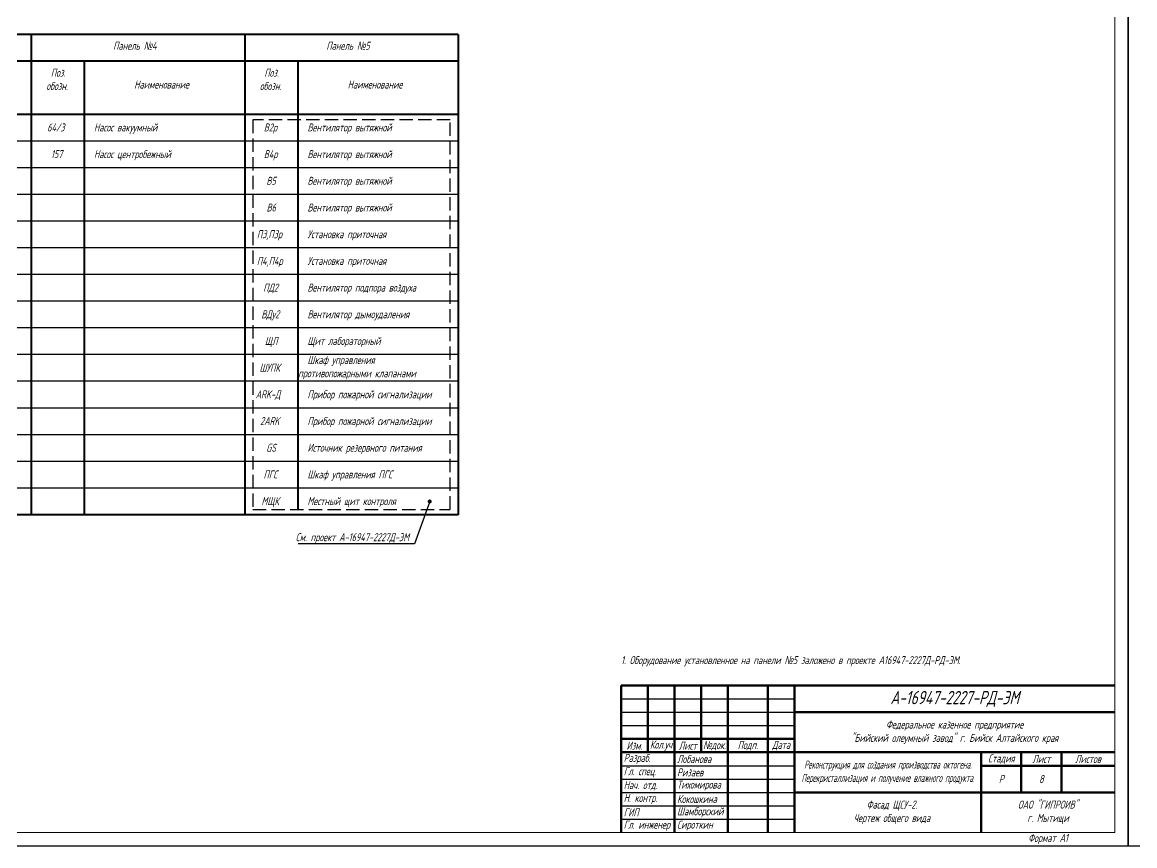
# Model space of a CAD drawing. Header units: millimetres. Extents: x -14296 to 10264, y -13087 to -5602.
# Drawn here: x -6920.1 to -6503.2, y -13086.7 to -12778.2 of the extents above; entities that cross this region are included whole.
import ezdxf
from ezdxf import colors
from ezdxf.entities.mleader import LeaderData, LeaderLine
from ezdxf.math import Vec2, Vec3

# ---------------------------------------------------------------- set-up
doc = ezdxf.new("R2010")
doc.units = ezdxf.units.MM
doc.linetypes.add('gost5', pattern=[7, 5, -2, 0])
for name, color, linetype, lineweight in [('Линия выноска', 137, 'Continuous', 25), ('Рамка толстая', 7, 'Continuous', 15), ('Рамка тонкая', 5, 'Continuous', 25), ('ТаБлица', 253, 'Continuous', 15), ('Текст', 7, 'Continuous', 20), ('Штампы', 252, 'Continuous', 25)]:
    doc.layers.add(name, color=color, linetype=linetype, lineweight=lineweight)
doc.styles.add('Simplex', font='simplex.shx', dxfattribs={"width": 0.7, "oblique": 15})

# ---------------------------------------------------------------- blocks, each defined once
blk = doc.blocks.new('A$C551E481E')
at = {"layer": 'Рамка толстая'}
for p, q in [((836, 5), (836, 589)), ((20, 5), (836, 5))]:
    blk.add_line(p, q, dxfattribs=at)
at = {"layer": 'Рамка тонкая'}
for p, q in [((841, 0), (841, 594)), ((0, 0), (841, 0))]:
    blk.add_line(p, q, dxfattribs=at)
blk = doc.blocks.new('_Dot')
at = {"color": 0, "linetype": 'ByBlock', "lineweight": -2}
blk.add_line((-0.5, 0), (-1, 0), dxfattribs=at)
at = {"color": 0, "linetype": 'ByBlock', "const_width": 0.5}
blk.add_lwpolyline([(-0.25, 0, 1), (0.25, 0, 1)], format="xyb", close=True, dxfattribs=at)
blk = doc.blocks.new('A$C5FA843D6')
at = {"layer": 'Рамка тонкая'}
for p, q in [((0, 594), (0, 0)), ((0, 0), (1261, 0))]:
    blk.add_line(p, q, dxfattribs=at)

msp = doc.modelspace()

# ---------------------------------------------------------------- linework, layer by layer
at = {"layer": 'Линия выноска', "linetype": 'gost5'}
for p, q in [((-6833.71546, -12814.74064), (-6833.71546, -12960.74064)), ((-6759.71546, -12814.74064), (-6833.71546, -12814.74064)), ((-6759.71546, -12960.74064), (-6759.71546, -12814.74064)), ((-6833.71546, -12960.74064), (-6759.71546, -12960.74064))]:
    msp.add_line(p, q, dxfattribs=at)
at = {"layer": 'Рамка тонкая'}
for p, q in [((-6916.71622, -12822.74064), (-6996.71622, -12822.74064)), ((-6836.71622, -12822.74064), (-6916.71622, -12822.74064)), ((-6756.71622, -12822.74064), (-6836.71622, -12822.74064)), ((-6916.71622, -12832.74064), (-6996.71622, -12832.74064)), ((-6836.71622, -12832.74064), (-6916.71622, -12832.74064)), ((-6756.71622, -12832.74064), (-6836.71622, -12832.74064)), ((-6916.71622, -12842.74064), (-6996.71622, -12842.74064)), ((-6836.71622, -12842.74064), (-6916.71622, -12842.74064)), ((-6756.71622, -12842.74064), (-6836.71622, -12842.74064)), ((-6916.71622, -12852.74064), (-6996.71622, -12852.74064)), ((-6836.71622, -12852.74064), (-6916.71622, -12852.74064)), ((-6756.71622, -12852.74064), (-6836.71622, -12852.74064)), ((-6916.71622, -12862.74064), (-6996.71622, -12862.74064)), ((-6836.71622, -12862.74064), (-6916.71622, -12862.74064)), ((-6756.71622, -12862.74064), (-6836.71622, -12862.74064)), ((-6916.71622, -12872.74064), (-6996.71622, -12872.74064)), ((-6836.71622, -12872.74064), (-6916.71622, -12872.74064)), ((-6756.71622, -12872.74064), (-6836.71622, -12872.74064)), ((-6916.71622, -12882.74064), (-6996.71622, -12882.74064)), ((-6836.71622, -12882.74064), (-6916.71622, -12882.74064)), ((-6756.71622, -12882.74064), (-6836.71622, -12882.74064)), ((-6916.71622, -12892.74064), (-6996.71622, -12892.74064)), ((-6836.71622, -12892.74064), (-6916.71622, -12892.74064)), ((-6756.71622, -12892.74064), (-6836.71622, -12892.74064)), ((-6916.71622, -12902.74064), (-6996.71622, -12902.74064)), ((-6836.71622, -12902.74064), (-6916.71622, -12902.74064)), ((-6756.71622, -12902.74064), (-6836.71622, -12902.74064)), ((-6916.71622, -12912.74064), (-6996.71622, -12912.74064)), ((-6836.71622, -12912.74064), (-6916.71622, -12912.74064)), ((-6756.71622, -12912.74064), (-6836.71622, -12912.74064)), ((-6916.71622, -12922.74064), (-6996.71622, -12922.74064)), ((-6836.71622, -12922.74064), (-6916.71622, -12922.74064)), ((-6756.71622, -12922.74064), (-6836.71622, -12922.74064)), ((-6916.71622, -12932.74064), (-6996.71622, -12932.74064)), ((-6836.71622, -12932.74064), (-6916.71622, -12932.74064)), ((-6756.71622, -12932.74064), (-6836.71622, -12932.74064)), ((-6916.71622, -12942.74064), (-6996.71622, -12942.74064)), ((-6836.71622, -12942.74064), (-6916.71622, -12942.74064)), ((-6756.71622, -12942.74064), (-6836.71622, -12942.74064)), ((-6916.71622, -12952.74064), (-6996.71622, -12952.74064)), ((-6836.71622, -12952.74064), (-6916.71622, -12952.74064)), ((-6756.71622, -12952.74064), (-6836.71622, -12952.74064))]:
    msp.add_line(p, q, dxfattribs=at)
at = {"layer": 'ТаБлица', "lineweight": 40}
for p, q in [((-6916.71622, -12782.74064), (-6996.71622, -12782.74064)), ((-6916.71622, -12782.74064), (-6916.71622, -12962.74064)), ((-6836.71622, -12782.74064), (-6916.71622, -12782.74064)), ((-6916.71622, -12782.74064), (-6916.71622, -12962.74064)), ((-6836.71622, -12782.74064), (-6836.71622, -12962.74064)), ((-6756.71622, -12782.74064), (-6836.71622, -12782.74064)), ((-6756.71622, -12782.74064), (-6756.71622, -12962.74064)), ((-6916.71622, -12792.74064), (-6996.71622, -12792.74064)), ((-6836.71622, -12792.74064), (-6916.71622, -12792.74064)), ((-6896.71622, -12962.74064), (-6896.71622, -12792.74064)), ((-6756.71622, -12792.74064), (-6836.71622, -12792.74064)), ((-6816.71622, -12960.74064), (-6816.71622, -12792.74064)), ((-6916.71622, -12812.74064), (-6996.71622, -12812.74064)), ((-6836.71622, -12812.74064), (-6916.71622, -12812.74064)), ((-6756.71622, -12812.74064), (-6836.71622, -12812.74064)), ((-6916.71622, -12962.74064), (-6996.71622, -12962.74064)), ((-6836.71622, -12962.74064), (-6916.71622, -12962.74064)), ((-6756.71622, -12962.74064), (-6836.71622, -12962.74064))]:
    msp.add_line(p, q, dxfattribs=at)
at = {"layer": 'Штампы', "lineweight": 60}
for p, q in [((-6695.71622, -13026.74064), (-6510.71622, -13026.74064)), ((-6695.71622, -13026.74064), (-6695.71622, -13081.74064)), ((-6685.71622, -13026.74064), (-6685.71622, -13051.74064)), ((-6675.71622, -13026.74064), (-6675.71622, -13081.74064)), ((-6665.71622, -13026.74064), (-6665.71622, -13051.74064)), ((-6655.71622, -13026.74064), (-6655.71622, -13081.74064)), ((-6640.71622, -13026.74064), (-6640.71622, -13081.74064)), ((-6630.71622, -13026.74064), (-6630.71622, -13081.74064)), ((-6630.71622, -13036.74064), (-6510.71622, -13036.74064)), ((-6695.71622, -13046.74064), (-6630.71622, -13046.74064)), ((-6695.71622, -13051.74064), (-6510.71622, -13051.74064)), ((-6560.71622, -13051.74064), (-6560.71622, -13081.74064)), ((-6545.71622, -13051.74064), (-6545.71622, -13066.74064)), ((-6530.71622, -13051.74064), (-6530.71622, -13066.74064)), ((-6560.71622, -13056.74064), (-6510.71622, -13056.74064)), ((-6630.71622, -13066.74064), (-6510.71622, -13066.74064))]:
    msp.add_line(p, q, dxfattribs=at)
at = {"layer": 'Штампы', "color": 5}
for p, q in [((-6695.71622, -13031.74064), (-6630.71622, -13031.74064)), ((-6695.71622, -13036.74064), (-6630.71622, -13036.74064)), ((-6695.71622, -13041.74064), (-6630.71622, -13041.74064)), ((-6695.71622, -13056.74064), (-6630.71622, -13056.74064)), ((-6695.71622, -13061.74064), (-6630.71622, -13061.74064)), ((-6695.71622, -13066.74064), (-6630.71622, -13066.74064)), ((-6695.71622, -13071.74064), (-6630.71622, -13071.74064)), ((-6695.71622, -13076.74064), (-6630.71622, -13076.74064))]:
    msp.add_line(p, q, dxfattribs=at)

# ---------------------------------------------------------------- block references
for name, p in [('A$C551E481E', (-7346.71622, -13086.74065)), ('A$C5FA843D6', (-6505.71622, -13086.74065))]:
    msp.add_blockref(name, p)

# ---------------------------------------------------------------- texts
at = {"layer": 'Текст', "lineweight": 20, "char_height": 3, "attachment_point": 1, "style": 'Simplex'}
for s, width, heights, insert in [('\\pi30.673;Панель {\\fArial|b0|i0|c204|p34;№}4', 80, [0], (-6916.71622, -12785.5178)), ('\\pi30.573;Панель {\\fArial|b0|i0|c204|p34;№}5', 80, [0], (-6836.71622, -12785.5178)), ('\\pi7.3309;Поз.\\P\\pi5.6383;обозн.', 20, [0], (-6916.71622, -12795.60266)), ('\\pi7.3309;Поз.\\P\\pi5.6383;обозн.', 20, [0], (-6836.71622, -12795.60266)), ('\\pi18.559;Наименование', 60, [0], (-6896.71622, -12800.0492)), ('\\pi18.559;Наименование', 60, [0], (-6816.71622, -12800.0492)), ('\\pi5.95549;64/3', 20, [0], (-6916.71622, -12816.12209)), ('\\pi3.5;{\\Q15;Насос вакуумный}', 60, [0], (-6896.71622, -12816.12209)), ('\\pi7.1395;В2р', 20, [0], (-6836.71598, -12816.12209)), ('\\pi3.5001;Вентилятор вытяжной', 60, [0], (-6816.71598, -12816.12209)), ('\\pi7.34808;157', 20, [0], (-6916.71622, -12826.12209)), ('\\pi3.5;{\\Q15;Насос центробежный}', 60, [0], (-6896.71622, -12826.12209)), ('\\pi7.1395;В4р', 20, [0], (-6836.71598, -12826.12209)), ('\\pi3.5001;Вентилятор вытяжной', 60, [0], (-6816.71598, -12826.12209)), ('\\pi8.0981;В5', 20, [0], (-6836.71598, -12836.12209)), ('\\pi3.5001;Вентилятор вытяжной', 60, [0], (-6816.71598, -12836.12209)), ('\\pi8.1555;В6', 20, [0], (-6836.71598, -12846.12209)), ('\\pi3.5001;Вентилятор вытяжной', 60, [0], (-6816.71598, -12846.12209)), ('\\pi4.5395;П3,П3р', 20, [0], (-6836.71598, -12856.12209)), ('\\pi3.5001;Установка приточная', 60, [0], (-6816.71598, -12856.12209)), ('\\pi4.5395;П4,П4р', 20, [0], (-6836.71598, -12866.12209)), ('\\pi3.5001;Установка приточная', 60, [0], (-6816.71598, -12866.12209)), ('\\pi6.9246;ПД2', 20, [0], (-6836.71598, -12876.12209)), ('\\pi3.5001;Вентилятор подпора воздуха', 60, [0], (-6816.71598, -12876.12209)), ('\\pi6.2246;ВДу2', 20, [0], (-6836.71598, -12886.12209)), ('\\pi3.5001;Вентилятор дымоудаления', 60, [0], (-6816.71598, -12886.12209)), ('\\pi7.5481;ЩЛ', 20, [0], (-6836.71598, -12896.12209)), ('\\pi3.5001;Щит лабораторный', 60, [0], (-6816.71598, -12896.12209)), ('\\pi5.5481;ШУПК', 20, [0], (-6836.71598, -12906.12209)), ('\\pi3.5001;Шкаф управления противопожарными клапанами', 60, [10], (-6816.71598, -12903.24064)), ('\\pi4.0981;ARK-Д', 20, [0], (-6836.71598, -12916.12209)), ('\\pi3.5001;Прибор пожарной сигнализации', 60, [0], (-6816.71598, -12916.12209)), ('\\pi5.74808;2ARK', 20, [0], (-6836.71598, -12926.12209)), ('\\pi3.5001;Прибор пожарной сигнализации', 60, [0], (-6816.71598, -12926.12209)), ('\\pi8.05119;GS', 20, [0], (-6836.71598, -12936.12209)), ('\\pi3.5001;Источник резервного питания', 60, [0], (-6816.71598, -12936.12209)), ('\\pi7.0438;ПГС', 20, [0], (-6836.71598, -12946.12209)), ('\\pi3.5001;Шкаф управления ПГС', 60, [0], (-6816.71598, -12946.12209))]:
    msp.add_mtext_dynamic_manual_height_columns(s, width=width, gutter_width=12.5, heights=heights, dxfattribs=dict(at, insert=insert))
at = {"layer": 'Текст', "color": 1, "lineweight": 20, "char_height": 3, "attachment_point": 1, "style": 'Simplex'}
for s, width, insert in [('\\pi6.2481;МЩК', 20, (-6836.71598, -12956.12209)), ('\\pi3.5001;Местный щит контроля', 60, (-6816.71598, -12956.12209))]:
    msp.add_mtext_dynamic_manual_height_columns(s, width=width, gutter_width=12.5, heights=[0], dxfattribs=dict(at, insert=insert))
at = {"layer": 'Текст', "color": 2, "lineweight": 20, "insert": (-6695.71622, -13017.61571), "char_height": 3, "width": 180, "attachment_point": 4, "style": 'Simplex'}
msp.add_mtext('1. Оборудование установленное на панели {\\fArial|b0|i0|c204|p34;№}5 заложено в проекте А16947-2227Д-РД-ЭМ.', dxfattribs=at)
at = {"layer": 'Текст', "lineweight": 35, "insert": (-6570.71622, -13031.74064), "char_height": 5, "width": 120, "attachment_point": 5, "style": 'Simplex'}
msp.add_mtext('А-16947-2227-РД-ЭМ', dxfattribs=at)
at = {"layer": 'Текст', "char_height": 3, "style": 'Simplex'}
for s, insert, width, attachment_point in [('Федеральное казенное предприятие\\P"Бийский олеумный завод" г. Бийск Алтайского края', (-6570.71622, -13044.24064), 120, 5), ('Изм.', (-6690.71622, -13049.24064), 10, 5), ('Кол.уч', (-6680.71622, -13049.24064), 10, 5), ('Лист', (-6670.71622, -13049.24064), 10, 5), ('{\\fArial|b0|i0|c204|p34;\\W0.7;№\\Fsimplex|c204;док.}', (-6660.71622, -13049.24064), 10, 5), ('Подп.', (-6648.21622, -13049.24064), 15, 5), ('{\\W0.7;Дата}', (-6635.71622, -13049.24064), 10, 5), ('Разраб.', (-6694.71622, -13054.24064), 18, 4), ('Лобанова', (-6674.71622, -13054.24064), 18, 4), ('{\\W0.5;Реконструкция для создания производства октогена.\\PПерекристаллизация и получение влажного продукта.}', (-6595.71622, -13059.24064), 70, 5), ('{\\W0.7;Стадия}', (-6553.21622, -13054.24064), 15, 5), ('Лист', (-6538.21622, -13054.24064), 15, 5), ('Листов', (-6520.71622, -13054.24064), 20, 5), ('Гл. спец.', (-6694.71622, -13059.24064), 18, 4), ('Ризаев', (-6674.71622, -13059.24064), 18, 4), ('Р', (-6553.21622, -13061.74064), 15, 5), ('8', (-6538.21622, -13061.74064), 15, 5), ('Нач. отд.', (-6694.71622, -13064.24064), 18, 4), ('Тихомирова', (-6674.71622, -13064.24064), 18, 4), ('Н. контр.', (-6694.71622, -13069.24064), 19, 4), ('Кокошкина', (-6674.71622, -13069.24064), 18, 4), ('ГИП', (-6694.71622, -13074.24064), 18, 4), ('{\\W0.6;Шамборский}', (-6674.71622, -13074.24064), 18, 4), ('\\pl3;Фасад ЩСУ-2.\\PЧертеж общего вида', (-6595.71622, -13074.24064), 70, 5), ('{\\C2;ОАО "ГИПРОИВ"\\Pг. Мытищи}', (-6535.71622, -13074.24064), 50, 5), ('{\\W0.6;Гл. инженер}', (-6694.71622, -13079.24064), 18, 4), ('Сироткин', (-6674.71622, -13079.24064), 18, 4), ('Формат А1', (-6535.71622, -13084.24064), 50, 5)]:
    msp.add_mtext(s, dxfattribs=dict(at, insert=insert, width=width, attachment_point=attachment_point))

# ---------------------------------------------------------------- leaders
at = {"layer": 'Линия выноска'}
ml = msp.add_multileader_mtext('Standard', dxfattribs=at)
ml.set_content('\\pxsm0.75;См. проект А-16947-2227Д-ЭМ', color=2, style='Simplex')
ml.set_leader_properties()
ml.set_arrow_properties(name='DOT')
ml.build(insert=Vec2(0, 0))
ml.multileader.update_dxf_attribs({"text_left_attachment_type": 6, "text_right_attachment_type": 6, "dogleg_length": 0, "arrow_head_size": 1.5})
ctx = ml.context
ctx.base_point, ctx.char_height, ctx.arrow_head_size, ctx.plane_origin = Vec3(-6831.77486, -12973.63789), 3, 1.5, Vec3(-6791.28965, -12981.20687)
ctx.left_attachment, ctx.right_attachment, ctx.text_align_type = 6, 6, 2
notes = []
notes.append((ctx, [(0, (1, 1, 0), (-6773.1624, -12973.63789), (-1, 0), 0, [(0, [(-6767.41339, -12957.7568)], 0, [])])]))
ctx.mtext.insert, ctx.mtext.alignment, ctx.mtext.flow_direction = Vec3(-6775.1624, -12969.63789), 3, 5
for ctx, leaders in notes:
    for number, flags, end, landing, length, lines in leaders:
        leader = LeaderData()
        leader.index, (leader.has_last_leader_line, leader.has_dogleg_vector, leader.attachment_direction) = number, flags
        leader.last_leader_point, leader.dogleg_vector, leader.dogleg_length = Vec3(end), Vec3(landing), length
        for number, points, colour, breaks in lines:
            line = LeaderLine()
            line.index, line.vertices, line.color, line.breaks = number, Vec3.list(points), colors.encode_raw_color(colour), breaks
            leader.lines.append(line)
        ctx.leaders.append(leader)

doc.saveas('drawing.dxf')
